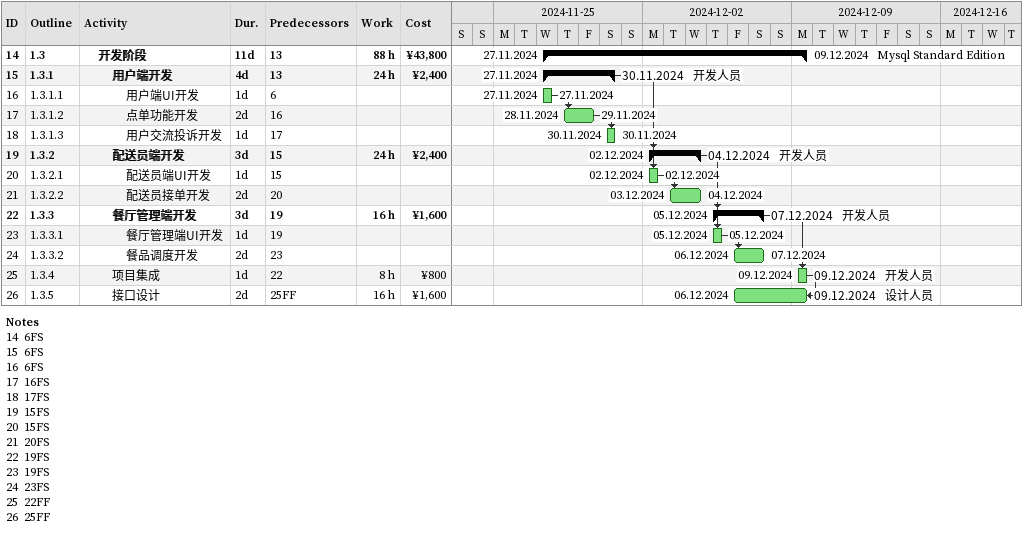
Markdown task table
| ID | WBS | Task | Duration | Start | Finish | Predecessors | Resources | Work (h) | Cost (¥) |
|---|---|---|---|---|---|---|---|---|---|
| 14 | 1.3 | **开发阶段** | 11d | 2024-11-27 | 2024-12-09 | 13 | Mysql Standard Edition | 88 | 43800 |
| 15 | 1.3.1 | **用户端开发** | 4d | 2024-11-27 | 2024-11-30 | 13 | 开发人员 | 24 | 2400 |
| 16 | 1.3.1.1 | 用户端UI开发 | 1d | 2024-11-27 | 2024-11-27 | 6 |  |  |  |
| 17 | 1.3.1.2 | 点单功能开发 | 2d | 2024-11-28 | 2024-11-29 | 16 |  |  |  |
| 18 | 1.3.1.3 | 用户交流投诉开发 | 1d | 2024-11-30 | 2024-11-30 | 17 |  |  |  |
| 19 | 1.3.2 | **配送员端开发** | 3d | 2024-12-02 | 2024-12-04 | 15 | 开发人员 | 24 | 2400 |
| 20 | 1.3.2.1 | 配送员端UI开发 | 1d | 2024-12-02 | 2024-12-02 | 15 |  |  |  |
| 21 | 1.3.2.2 | 配送员接单开发 | 2d | 2024-12-03 | 2024-12-04 | 20 |  |  |  |
| 22 | 1.3.3 | **餐厅管理端开发** | 3d | 2024-12-05 | 2024-12-07 | 19 | 开发人员 | 16 | 1600 |
| 23 | 1.3.3.1 | 餐厅管理端UI开发 | 1d | 2024-12-05 | 2024-12-05 | 19 |  |  |  |
| 24 | 1.3.3.2 | 餐品调度开发 | 2d | 2024-12-06 | 2024-12-07 | 23 |  |  |  |
| 25 | 1.3.4 | 项目集成 | 1d | 2024-12-09 | 2024-12-09 | 22 | 开发人员 | 8 | 800 |
| 26 | 1.3.5 | 接口设计 | 2d | 2024-12-06 | 2024-12-09 | 25FF | 设计人员 | 16 | 1600 |

Notes
- 14: 6FS
- 15: 6FS
- 16: 6FS
- 17: 16FS
- 18: 17FS
- 19: 15FS
- 20: 15FS
- 21: 20FS
- 22: 19FS
- 23: 19FS
- 24: 23FS
- 25: 22FF
- 26: 25FF
